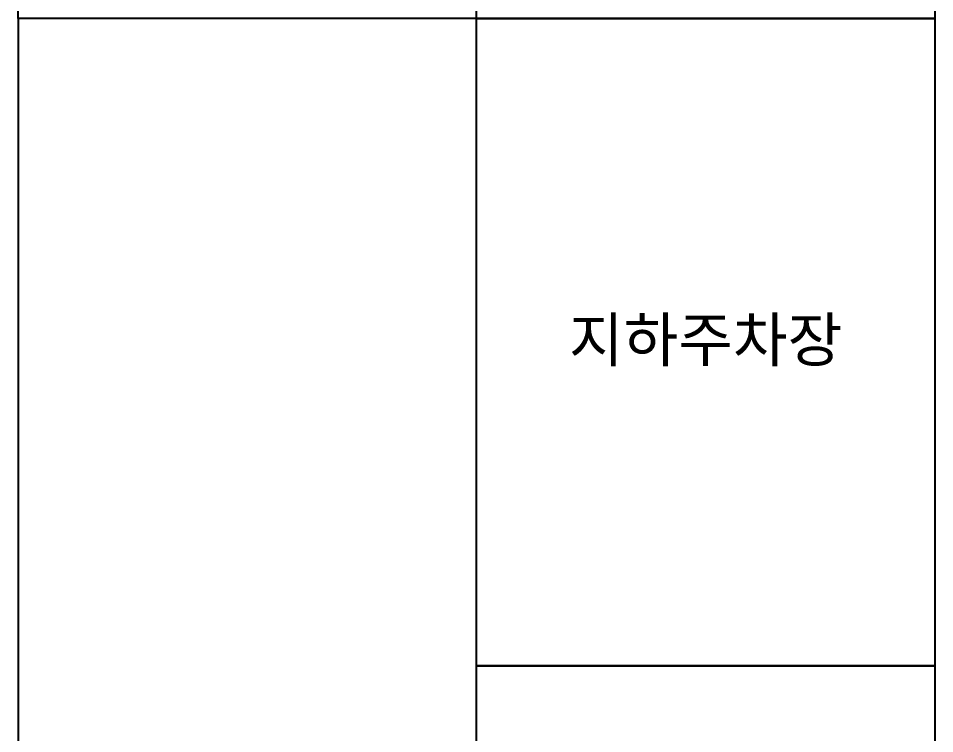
# Model space of a CAD drawing. Header units: millimetres. Extents: x 0 to 252030, y -124740 to 196020.
# Drawn here: x 0 to 25230, y 15952 to 35640 of the extents above; entities that cross this region are included whole.
import ezdxf

# ---------------------------------------------------------------- set-up
doc = ezdxf.new("R2010")
doc.units = ezdxf.units.MM
doc.header["$LTSCALE"] = 30
doc.layers.add('DEFPOINT', color=151, linetype='Continuous', plot=False)
doc.styles.add('맑은 고딕', font='malgun.ttf')

msp = doc.modelspace()

# ---------------------------------------------------------------- linework, layer by layer
at = {"layer": 'DEFPOINT'}
for points in [[(0.00014, 160379.99992), (25230.00014, 160379.99992), (25230.00014, 35639.99992), (0.00014, 35639.99992)], [(12615.00014, 53459.99992), (25230.00014, 53459.99992), (25230.00014, 35639.99992), (12615.00014, 35639.99992)], [(12615.00014, 35639.99992), (0.00014, 35639.99992), (0.00014, -17820.00008), (12615.00014, -17820.00008)], [(12615.00014, 35639.99992), (25230.00014, 35639.99992), (25230.00014, 17819.99992), (12615.00014, 17819.99992)], [(12615.00014, 17819.99992), (25230.00014, 17819.99992), (25230.00014, -0.00008), (12615.00014, -0.00008)]]:
    msp.add_lwpolyline(points, close=True, dxfattribs=at)

# ---------------------------------------------------------------- texts
at = {"layer": 'DEFPOINT', "color": 3, "insert": (18922.50014, 26729.99992), "char_height": 1200, "width": 12615, "attachment_point": 5, "style": '맑은 고딕'}
msp.add_mtext('지하주차장', dxfattribs=at)

doc.saveas('drawing.dxf')
